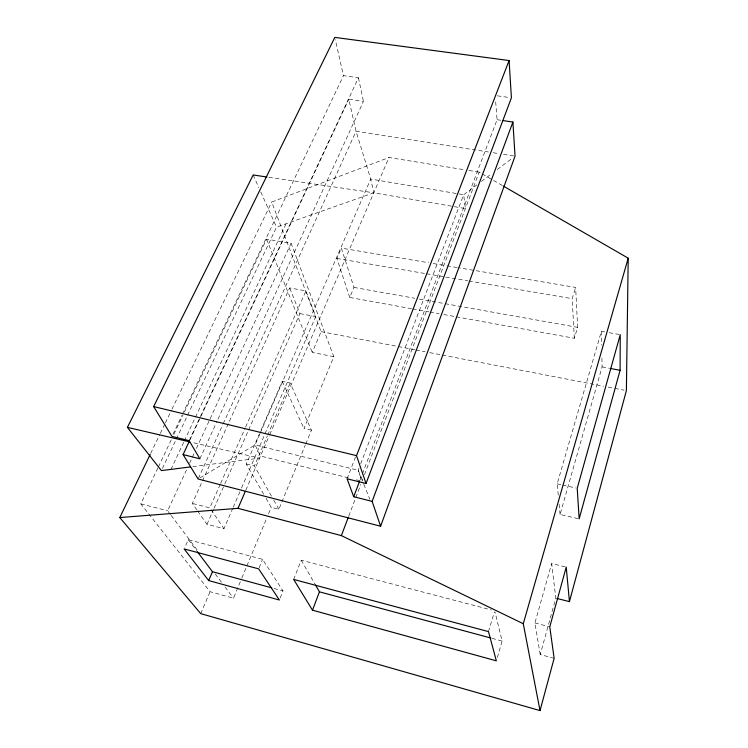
<?xml version="1.0" encoding="UTF-8"?>
<svg xmlns="http://www.w3.org/2000/svg" width="748" height="748" viewBox="0 0 748 748"><rect width="100%" height="100%" fill="white"/><g stroke="black" fill="none" stroke-linecap="round" stroke-linejoin="round"><path stroke-width="0.56" stroke-dasharray="3.74 2.81" d="M554.137 658.315L540.234 654.556L555.811 598.166L551.678 563.543L566.227 567.096M540.234 654.556L534.913 622.953L551.678 563.543M578.036 518.598L560.084 514.456L602.084 366.903L601.878 356.572M558.251 495.176L557.167 483.834L601.392 331.317L604.721 331.916M497.317 657.539L502.151 641.073L495.008 611.957M488.481 631.611L494.4 611.929M456.308 316.825L574.333 338.274L577.634 327.353L575.642 287.419L458.505 267.765M574.333 338.274L572.164 298.676L575.642 287.419M348.792 516.036L355.394 498.626M355.805 497.542L360.76 484.48M361.995 481.216L362.827 479.038M364.472 474.671L479.188 172.143L481.198 173.302M359.928 480.384L361.995 474.933M362.415 473.849L497.074 119.708L495.541 100.12M359.04 468.108L358.208 470.286L361.621 480.123M360.704 463.751L463.685 194.732L476.757 184.915M347.081 478.795L355.496 457.019M293.674 579.429L301.22 560.215L491.361 609.957M280.182 597.998L282.987 590.911L262.576 559.326L188.29 539.682L184.616 547.901M259.107 567.797L262.576 559.326M265.998 498.28L271.225 507.35L278.864 509.248L305.259 445.135M305.698 444.069L311.42 430.175L290.168 383.023L282.258 381.358L259.659 433.288M157.875 468.014L140.839 503.881L210.085 591.705L233.46 598.213L241.464 578.971M241.903 577.895L266.784 518.037M268.56 513.764L271.225 507.35M311.42 430.175L303.978 428.52L333.823 356.703L291.094 243.278L266.578 239.136L183.419 414.224M411.624 308.709L349.746 297.461L353.963 287.41L341.378 248.112L428.651 262.754M200.726 613.631L210.085 591.705M333.823 356.703L312.243 352.392L321.098 331.635L271.72 202.016L388.979 157.51L464.34 169.731M245.83 490.183L269.271 435.691M269.738 434.625L388.979 157.51M271.468 496.158L254.414 465.948L267.251 436.187M267.709 435.121L290.168 383.023M197.64 511.006L206.981 524.292L223.961 528.677L232.768 508.322M233.236 507.256L241.118 489.042M241.576 487.976L315.731 316.582L305.951 290.879L289.682 287.915L192.301 503.404L196.976 510.052M263.679 494.25L246.279 464.022L259.201 434.354M259.715 434.27L255.068 444.948L198.089 479L222.726 424.761M260.182 433.204L370.737 179.062L356.048 131.255L348.802 99.204L363.444 101.382L216.368 422.751M349.746 297.461L336.881 258.443L341.378 248.112M206.981 524.292L213.554 509.397M214.022 508.331L224.344 484.919M224.821 483.853L299.92 313.59L289.682 287.915M220.193 484.442L209.823 507.836L192.301 503.404M220.66 483.376L245.166 428.071M245.634 427.014L305.951 290.879M223.213 423.705L356.048 131.255L488.538 152.012M199.866 458.814L215.882 423.807M170.46 514.493L167.655 510.772L186.682 469.538M189.609 463.199L194.489 452.624M196.444 448.389L209.618 419.843M210.104 418.786L291.094 243.278M190.011 439.759L348.802 99.204M189.151 440.675L358.442 77.764L343.463 75.632L335.319 39.653M170.974 469.389L183.821 441.975M184.307 440.927L286.091 223.755M162.419 468.491L175.874 440.03M176.369 438.983L276.526 227.13L373.794 192.806L465.378 208.561L463.685 194.732L370.737 179.062L373.794 192.806L268.102 177.173M172.956 434.289L181.988 415.299M182.484 414.242L343.463 75.632M158.37 466.958L171.395 439.534M173.901 434.261L182.923 415.28M150.685 453.4L159.801 434.466M160.306 433.419L164.869 423.948M165.373 422.901L171.451 410.278M171.956 409.221L271.72 202.016M481.422 181.409L491.688 173.695M497.289 169.487L512.23 158.267M192.844 466.612L259.612 458.15L192.947 442.629M497.336 95.819L509.238 97.511M497.074 119.708L501.599 120.381M493.147 152.742L498.907 153.639M503.507 154.359L515.035 156.173M468.912 170.469L479.188 172.143M433.242 263.53L445.873 265.652M447.024 265.839L457.365 267.578M336.881 258.443L425.257 273.553M426.407 273.749L467.724 280.818M468.874 281.014L572.164 298.676M609.162 332.701L619.148 334.487M353.963 287.41L414.757 298.265M419.348 299.088L577.634 327.353M412.765 308.915L428.81 311.832M429.95 312.038L439.123 313.702M443.704 314.534L455.167 316.619M602.084 366.903L608.835 368.175M299.92 313.59L315.731 316.582M321.098 331.635L414.86 349.746M416 349.971L425.154 351.738M429.726 352.626L441.161 354.833M442.302 355.057L603.524 386.202M608.096 387.081L613.809 388.193M614.95 388.408L624.103 390.176M557.167 483.834L561.626 484.826M562.739 485.078L576.1 488.042M246.279 464.022L254.414 465.948M348.465 477.86L260.528 456.028L255.068 444.948L358.208 470.286L363.378 483.199M356.357 479.814L359.741 480.655M140.839 503.881L167.655 510.772M534.913 622.953L549.771 626.852M492.006 638.334L502.151 641.073M274.03 588.47L282.987 590.911M482.208 173.882L502.347 185.513M171.152 515.428L197.762 550.771M215.265 574.025L221.567 582.393M225.064 587.049L233.46 598.213M188.29 539.682L196.574 550.668M211.104 509.734L223.961 528.677M301.22 560.215L314.889 583.936M273.749 500.178L278.864 509.248M282.258 381.358L303.978 428.52M253.161 174.967L258.883 187.739M260.79 192.002L276.526 227.13M266.578 239.136L312.243 352.392M363.809 484.274L369.839 499.337M358.442 77.764L363.444 101.382M559.111 504.245L560.084 514.456M601.392 331.317L601.654 345.09"/><path stroke-width="1.12" d="M620.092 370.297L620.26 334.683L577.213 488.294L579.158 518.85L620.092 370.297L609.966 368.39M503.348 186.093L628.208 258.182L626.385 390.624L569.443 601.626L556.858 598.437M150.18 454.457L119.792 517.56L200.726 613.631L540.028 710.6L554.137 658.315L549.771 626.852L566.227 567.096L569.443 601.626M540.028 710.6L523.273 623.72L628.208 258.182M189.515 440.815L183.101 454.569L198.089 479L380.61 526.237L515.035 156.173L512.913 122.055L502.731 120.55M380.61 526.237L372.13 501.384L512.913 122.055M372.13 501.384L353.711 496.728L347.081 478.795L366.034 483.507L511.408 97.82L509.089 60.541L334.814 37.4L153.658 406.566L171.956 436.393L189.151 440.675L199.866 458.814L183.101 454.569M312.486 610.19L293.674 579.429L488.481 631.611L496.345 660.83L312.486 610.19L319.452 591.836L315.46 584.917M119.792 517.56L238.014 508.331L341.369 535.615L348.381 517.12M353.711 496.728L359.507 481.469M366.034 483.507L356.525 455.644L509.089 60.541M238.014 508.331L245.372 491.249M208.664 580.56L184.158 548.929L258.668 568.863L279.387 600.018L208.664 580.56L212.46 571.715L197.266 551.585M190.544 466.911L161.418 470.595L127.422 427.37L253.161 174.967L266.952 177.005M127.422 427.37L189.562 441.834M153.658 406.566L356.525 455.644M319.452 591.836L490.875 638.035M212.46 571.715L271.795 587.863M341.369 535.615L523.273 623.72"/></g></svg>
